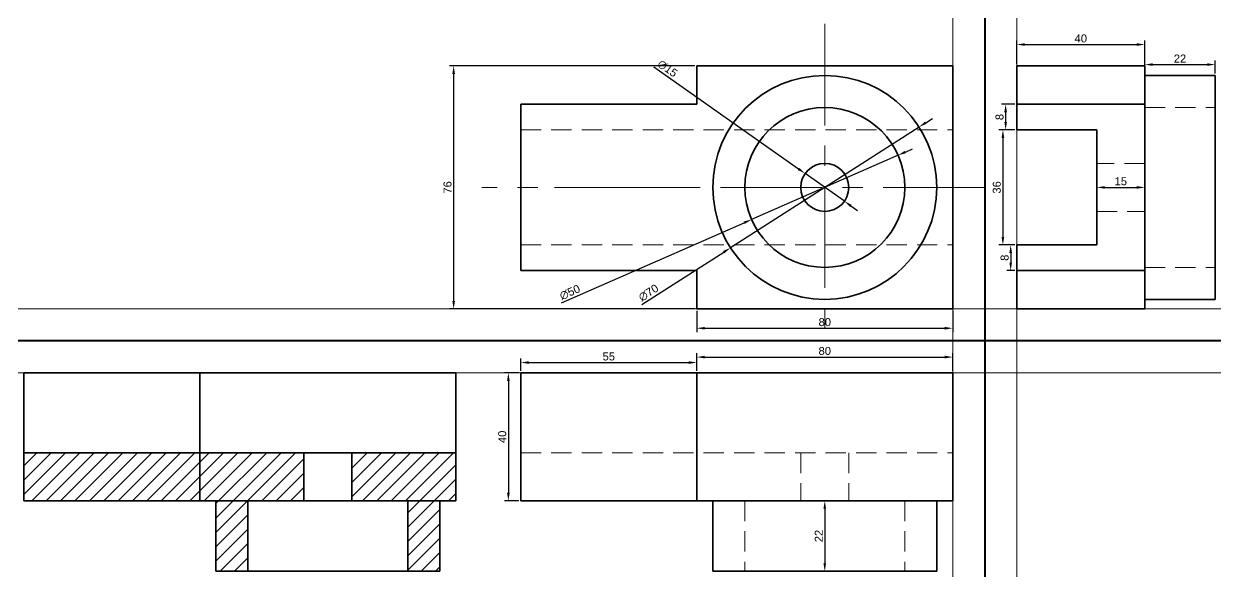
# Model space of a CAD drawing. Header units: millimetres. Extents: x 2450 to 7334, y 2362 to 2656.
# Drawn here: x 6317.5 to 6689.8, y 2414 to 2585.2 of the extents above; entities that cross this region are included whole.
import ezdxf

# ---------------------------------------------------------------- set-up
doc = ezdxf.new("R2010")
doc.units = ezdxf.units.MM
doc.linetypes.add('CENTER', pattern=[50.8, 31.75, -6.35, 6.35, -6.35])
doc.linetypes.add('HIDDEN', pattern=[9.525, 6.35, -3.175])
for name, color, linetype, lineweight in [('Centre line', 1, 'CENTER', 20), ('Constructn line', 251, 'Continuous', 9), ('Dimension line', 6, 'Continuous', 15), ('Hidden line', 3, 'HIDDEN', 20), ('Object line', 7, 'Continuous', 35), ('XY axis', 2, 'Continuous', 40)]:
    doc.layers.add(name, color=color, linetype=linetype, lineweight=lineweight)
doc.styles.get("Standard").update_dxf_attribs({"font": ''})
doc.styles.get('Standard').set_extended_font_data('Arial')
doc.dimstyles.new('ISO-25', dxfattribs={"dimtxt": 2.5, "dimasz": 2.5, "dimexe": 1.25, "dimexo": 0.625, "dimtad": 1, "dimtxsty": 'Standard', "dimcen": 2.5, "dimadec": 0, "dimazin": 0, "dimtfac": 1, "dimtmove": 0, "dimatfit": 3, "dimfxl": 1, "dimarcsym": 0})

# ---------------------------------------------------------------- blocks, each defined once
blk = doc.blocks.new('*D15')
at = {"layer": 'Defpoints', "color": 0, "transparency": 16777216}
for p in [(6597.22, 2552.91), (6538.29, 2515.13)]:
    blk.add_point(p, dxfattribs=at)
at = {"layer": 'Dimension line', "color": 0, "lineweight": -2, "transparency": 16777216}
for p, q in [((6599.33, 2554.26), (6601.43, 2555.61)), ((6597.22, 2552.91), (6538.29, 2515.13)), ((6510.58, 2497.36), (6536.19, 2513.78))]:
    blk.add_line(p, q, dxfattribs=at)
at = {"layer": 'Dimension line', "color": 0, "transparency": 16777216}
for points in [[(6599.1, 2554.61), (6599.55, 2553.91), (6597.22, 2552.91)], [(6535.96, 2514.13), (6536.41, 2513.43), (6538.29, 2515.13)]]:
    blk.add_solid(points, dxfattribs=at)
at = {"layer": 'Dimension line', "color": 0, "transparency": 16777216, "insert": (6512.69, 2501.06), "char_height": 2.5, "attachment_point": 5, "rotation": 32.6619}
blk.add_mtext('∅70', dxfattribs=at)
blk = doc.blocks.new('*D16')
at = {"layer": 'Defpoints', "color": 0, "transparency": 16777216}
for p in [(6590.65, 2544.07), (6544.86, 2523.97)]:
    blk.add_point(p, dxfattribs=at)
at = {"layer": 'Dimension line', "color": 0, "lineweight": -2, "transparency": 16777216}
for p, q in [((6590.65, 2544.07), (6544.86, 2523.97)), ((6592.94, 2545.07), (6595.22, 2546.08)), ((6485.45, 2497.88), (6542.58, 2522.96))]:
    blk.add_line(p, q, dxfattribs=at)
at = {"layer": 'Dimension line', "color": 0, "transparency": 16777216}
for points in [[(6592.77, 2545.46), (6593.1, 2544.69), (6590.65, 2544.07)], [(6542.41, 2523.35), (6542.74, 2522.58), (6544.86, 2523.97)]]:
    blk.add_solid(points, dxfattribs=at)
at = {"layer": 'Dimension line', "color": 0, "transparency": 16777216, "insert": (6488.11, 2501.21), "char_height": 2.5, "attachment_point": 5, "rotation": 23.7037}
blk.add_mtext('∅50', dxfattribs=at)
blk = doc.blocks.new('*D17')
at = {"layer": 'Defpoints', "color": 0, "transparency": 16777216}
for p in [(6561.63, 2538.35), (6573.88, 2529.69)]:
    blk.add_point(p, dxfattribs=at)
at = {"layer": 'Dimension line', "color": 0, "lineweight": -2, "transparency": 16777216}
for p, q in [((6514.37, 2571.76), (6559.59, 2539.79)), ((6573.88, 2529.69), (6561.63, 2538.35)), ((6575.92, 2528.25), (6577.96, 2526.8))]:
    blk.add_line(p, q, dxfattribs=at)
at = {"layer": 'Dimension line', "color": 0, "transparency": 16777216}
for points in [[(6559.83, 2540.13), (6559.35, 2539.45), (6561.63, 2538.35)], [(6576.16, 2528.59), (6575.68, 2527.91), (6573.88, 2529.69)]]:
    blk.add_solid(points, dxfattribs=at)
at = {"layer": 'Dimension line', "color": 0, "transparency": 16777216, "insert": (6518.6, 2571.18), "char_height": 2.5, "attachment_point": 5, "rotation": 324.7402}
blk.add_mtext('∅15', dxfattribs=at)
blk = doc.blocks.new('*D18')
at = {"layer": 'Defpoints', "color": 0, "transparency": 16777216}
for p in [(6527.76, 2572.02), (6451.78, 2496.02), (6527.76, 2496.02)]:
    blk.add_point(p, dxfattribs=at)
at = {"layer": 'Dimension line', "color": 0, "lineweight": -2, "transparency": 16777216}
for p, q in [((6527.13, 2572.02), (6450.53, 2572.02)), ((6451.78, 2569.52), (6451.78, 2498.52)), ((6527.13, 2496.02), (6450.53, 2496.02))]:
    blk.add_line(p, q, dxfattribs=at)
at = {"layer": 'Dimension line', "color": 0, "transparency": 16777216}
for points in [[(6451.36, 2569.52), (6452.2, 2569.52), (6451.78, 2572.02)], [(6451.36, 2498.52), (6452.2, 2498.52), (6451.78, 2496.02)]]:
    blk.add_solid(points, dxfattribs=at)
at = {"layer": 'Dimension line', "color": 0, "transparency": 16777216, "insert": (6449.88, 2534.02), "char_height": 2.5, "attachment_point": 5, "rotation": 90}
blk.add_mtext('76', dxfattribs=at)
blk = doc.blocks.new('*D19')
at = {"layer": 'Defpoints', "color": 0, "transparency": 16777216}
for p in [(6527.76, 2496.02), (6607.76, 2496.02), (6607.76, 2489.99)]:
    blk.add_point(p, dxfattribs=at)
at = {"layer": 'Dimension line', "color": 0, "lineweight": -2, "transparency": 16777216}
for p, q in [((6527.76, 2495.39), (6527.76, 2488.74)), ((6607.76, 2495.39), (6607.76, 2488.74)), ((6530.26, 2489.99), (6605.26, 2489.99))]:
    blk.add_line(p, q, dxfattribs=at)
at = {"layer": 'Dimension line', "color": 0, "transparency": 16777216}
for points in [[(6530.26, 2490.4), (6530.26, 2489.57), (6527.76, 2489.99)], [(6605.26, 2490.4), (6605.26, 2489.57), (6607.76, 2489.99)]]:
    blk.add_solid(points, dxfattribs=at)
at = {"layer": 'Dimension line', "color": 0, "transparency": 16777216, "insert": (6567.76, 2491.89), "char_height": 2.5, "attachment_point": 5}
blk.add_mtext('80', dxfattribs=at)
blk = doc.blocks.new('*D20')
at = {"layer": 'Defpoints', "color": 0, "transparency": 16777216}
for p in [(6667.76, 2578.7), (6627.76, 2572.02), (6667.76, 2572.02)]:
    blk.add_point(p, dxfattribs=at)
at = {"layer": 'Dimension line', "color": 0, "lineweight": -2, "transparency": 16777216}
for p, q in [((6627.76, 2572.64), (6627.76, 2579.95)), ((6630.26, 2578.7), (6665.26, 2578.7)), ((6667.76, 2572.64), (6667.76, 2579.95))]:
    blk.add_line(p, q, dxfattribs=at)
at = {"layer": 'Dimension line', "color": 0, "transparency": 16777216}
for points in [[(6630.26, 2579.12), (6630.26, 2578.28), (6627.76, 2578.7)], [(6665.26, 2579.12), (6665.26, 2578.28), (6667.76, 2578.7)]]:
    blk.add_solid(points, dxfattribs=at)
at = {"layer": 'Dimension line', "color": 0, "transparency": 16777216, "insert": (6647.76, 2580.6), "char_height": 2.5, "attachment_point": 5}
blk.add_mtext('40', dxfattribs=at)
blk = doc.blocks.new('*D21')
at = {"layer": 'Defpoints', "color": 0, "transparency": 16777216}
for p in [(6667.76, 2569.02), (6689.76, 2572.43), (6689.76, 2569.02)]:
    blk.add_point(p, dxfattribs=at)
at = {"layer": 'Dimension line', "color": 0, "lineweight": -2, "transparency": 16777216}
for p, q in [((6667.76, 2569.64), (6667.76, 2573.68)), ((6689.76, 2569.64), (6689.76, 2573.68)), ((6670.26, 2572.43), (6687.26, 2572.43))]:
    blk.add_line(p, q, dxfattribs=at)
at = {"layer": 'Dimension line', "color": 0, "transparency": 16777216}
for points in [[(6670.26, 2572.84), (6670.26, 2572.01), (6667.76, 2572.43)], [(6687.26, 2572.84), (6687.26, 2572.01), (6689.76, 2572.43)]]:
    blk.add_solid(points, dxfattribs=at)
at = {"layer": 'Dimension line', "color": 0, "transparency": 16777216, "insert": (6678.76, 2574.31), "char_height": 2.5, "attachment_point": 5}
blk.add_mtext('22', dxfattribs=at)
blk = doc.blocks.new('*D22')
at = {"layer": 'Defpoints', "color": 0, "transparency": 16777216}
for p in [(6627.76, 2560.02), (6624.28, 2552.02), (6627.76, 2552.02)]:
    blk.add_point(p, dxfattribs=at)
at = {"layer": 'Dimension line', "color": 0, "lineweight": -2, "transparency": 16777216}
for p, q in [((6627.13, 2560.02), (6623.03, 2560.02)), ((6624.28, 2557.52), (6624.28, 2554.52)), ((6627.13, 2552.02), (6623.03, 2552.02))]:
    blk.add_line(p, q, dxfattribs=at)
at = {"layer": 'Dimension line', "color": 0, "transparency": 16777216}
for points in [[(6623.86, 2557.52), (6624.69, 2557.52), (6624.28, 2560.02)], [(6623.86, 2554.52), (6624.69, 2554.52), (6624.28, 2552.02)]]:
    blk.add_solid(points, dxfattribs=at)
at = {"layer": 'Dimension line', "color": 0, "transparency": 16777216, "insert": (6622.38, 2556.02), "char_height": 2.5, "attachment_point": 5, "rotation": 90}
blk.add_mtext('8', dxfattribs=at)
blk = doc.blocks.new('*D23')
at = {"layer": 'Defpoints', "color": 0, "transparency": 16777216}
for p in [(6627.76, 2552.02), (6623.42, 2516.02), (6627.76, 2516.02)]:
    blk.add_point(p, dxfattribs=at)
at = {"layer": 'Dimension line', "color": 0, "lineweight": -2, "transparency": 16777216}
for p, q in [((6627.13, 2552.02), (6622.17, 2552.02)), ((6623.42, 2549.52), (6623.42, 2518.52)), ((6627.13, 2516.02), (6622.17, 2516.02))]:
    blk.add_line(p, q, dxfattribs=at)
at = {"layer": 'Dimension line', "color": 0, "transparency": 16777216}
for points in [[(6623, 2549.52), (6623.84, 2549.52), (6623.42, 2552.02)], [(6623, 2518.52), (6623.84, 2518.52), (6623.42, 2516.02)]]:
    blk.add_solid(points, dxfattribs=at)
at = {"layer": 'Dimension line', "color": 0, "transparency": 16777216, "insert": (6621.52, 2534.02), "char_height": 2.5, "attachment_point": 5, "rotation": 90}
blk.add_mtext('36', dxfattribs=at)
blk = doc.blocks.new('*D24')
at = {"layer": 'Defpoints', "color": 0, "transparency": 16777216}
for p in [(6652.76, 2534.02), (6667.76, 2534.02), (6667.76, 2534.02)]:
    blk.add_point(p, dxfattribs=at)
at = {"layer": 'Dimension line', "color": 0, "lineweight": -2, "transparency": 16777216}
for p, q in [((6652.76, 2534.64), (6652.76, 2535.27)), ((6655.26, 2534.02), (6665.26, 2534.02)), ((6667.76, 2534.64), (6667.76, 2535.27))]:
    blk.add_line(p, q, dxfattribs=at)
at = {"layer": 'Dimension line', "color": 0, "transparency": 16777216}
for points in [[(6655.26, 2534.44), (6655.26, 2533.6), (6652.76, 2534.02)], [(6665.26, 2534.44), (6665.26, 2533.6), (6667.76, 2534.02)]]:
    blk.add_solid(points, dxfattribs=at)
at = {"layer": 'Dimension line', "color": 0, "transparency": 16777216, "insert": (6660.26, 2535.92), "char_height": 2.5, "attachment_point": 5}
blk.add_mtext('15', dxfattribs=at)
blk = doc.blocks.new('*D25')
at = {"layer": 'Defpoints', "color": 0, "transparency": 16777216}
for p in [(6627.76, 2516.02), (6625.85, 2508.02), (6627.76, 2508.02)]:
    blk.add_point(p, dxfattribs=at)
at = {"layer": 'Dimension line', "color": 0, "lineweight": -2, "transparency": 16777216}
for p, q in [((6627.13, 2516.02), (6624.6, 2516.02)), ((6625.85, 2513.52), (6625.85, 2510.52)), ((6627.13, 2508.02), (6624.6, 2508.02))]:
    blk.add_line(p, q, dxfattribs=at)
at = {"layer": 'Dimension line', "color": 0, "transparency": 16777216}
for points in [[(6625.44, 2513.52), (6626.27, 2513.52), (6625.85, 2516.02)], [(6625.44, 2510.52), (6626.27, 2510.52), (6625.85, 2508.02)]]:
    blk.add_solid(points, dxfattribs=at)
at = {"layer": 'Dimension line', "color": 0, "transparency": 16777216, "insert": (6623.95, 2512.02), "char_height": 2.5, "attachment_point": 5, "rotation": 90}
blk.add_mtext('8', dxfattribs=at)
blk = doc.blocks.new('*D26')
at = {"layer": 'Defpoints', "color": 0, "transparency": 16777216}
for p in [(6472.76, 2476.02), (6527.76, 2479.26), (6527.76, 2476.02)]:
    blk.add_point(p, dxfattribs=at)
at = {"layer": 'Dimension line', "color": 0, "lineweight": -2, "transparency": 16777216}
for p, q in [((6472.76, 2476.64), (6472.76, 2480.51)), ((6527.76, 2476.64), (6527.76, 2480.51)), ((6475.26, 2479.26), (6525.26, 2479.26))]:
    blk.add_line(p, q, dxfattribs=at)
at = {"layer": 'Dimension line', "color": 0, "transparency": 16777216}
for points in [[(6475.26, 2479.67), (6475.26, 2478.84), (6472.76, 2479.26)], [(6525.26, 2479.67), (6525.26, 2478.84), (6527.76, 2479.26)]]:
    blk.add_solid(points, dxfattribs=at)
at = {"layer": 'Dimension line', "color": 0, "transparency": 16777216, "insert": (6500.26, 2481.15), "char_height": 2.5, "attachment_point": 5}
blk.add_mtext('55', dxfattribs=at)
blk = doc.blocks.new('*D27')
at = {"layer": 'Defpoints', "color": 0, "transparency": 16777216}
for p in [(6607.76, 2480.97), (6527.76, 2476.02), (6607.76, 2476.02)]:
    blk.add_point(p, dxfattribs=at)
at = {"layer": 'Dimension line', "color": 0, "lineweight": -2, "transparency": 16777216}
for p, q in [((6527.76, 2476.64), (6527.76, 2482.22)), ((6530.26, 2480.97), (6605.26, 2480.97)), ((6607.76, 2476.64), (6607.76, 2482.22))]:
    blk.add_line(p, q, dxfattribs=at)
at = {"layer": 'Dimension line', "color": 0, "transparency": 16777216}
for points in [[(6530.26, 2481.38), (6530.26, 2480.55), (6527.76, 2480.97)], [(6605.26, 2481.38), (6605.26, 2480.55), (6607.76, 2480.97)]]:
    blk.add_solid(points, dxfattribs=at)
at = {"layer": 'Dimension line', "color": 0, "transparency": 16777216, "insert": (6567.76, 2482.87), "char_height": 2.5, "attachment_point": 5}
blk.add_mtext('80', dxfattribs=at)
blk = doc.blocks.new('*D28')
at = {"layer": 'Defpoints', "color": 0, "transparency": 16777216}
for p in [(6567.76, 2436.02), (6567.76, 2414.02), (6567.76, 2414.02)]:
    blk.add_point(p, dxfattribs=at)
at = {"layer": 'Dimension line', "color": 0, "lineweight": -2, "transparency": 16777216}
for p, q in [((6568.38, 2436.02), (6569.01, 2436.02)), ((6567.76, 2433.52), (6567.76, 2416.52)), ((6568.38, 2414.02), (6569.01, 2414.02))]:
    blk.add_line(p, q, dxfattribs=at)
at = {"layer": 'Dimension line', "color": 0, "transparency": 16777216}
for points in [[(6567.34, 2433.52), (6568.17, 2433.52), (6567.76, 2436.02)], [(6567.34, 2416.52), (6568.17, 2416.52), (6567.76, 2414.02)]]:
    blk.add_solid(points, dxfattribs=at)
at = {"layer": 'Dimension line', "color": 0, "transparency": 16777216, "insert": (6565.88, 2425.02), "char_height": 2.5, "attachment_point": 5, "rotation": 90}
blk.add_mtext('22', dxfattribs=at)
blk = doc.blocks.new('*D29')
at = {"layer": 'Defpoints', "color": 0, "transparency": 16777216}
for p in [(6472.76, 2476.02), (6468.88, 2436.02), (6472.76, 2436.02)]:
    blk.add_point(p, dxfattribs=at)
at = {"layer": 'Dimension line', "color": 0, "lineweight": -2, "transparency": 16777216}
for p, q in [((6472.13, 2476.02), (6467.63, 2476.02)), ((6468.88, 2473.52), (6468.88, 2438.52)), ((6472.13, 2436.02), (6467.63, 2436.02))]:
    blk.add_line(p, q, dxfattribs=at)
at = {"layer": 'Dimension line', "color": 0, "transparency": 16777216}
for points in [[(6468.47, 2473.52), (6469.3, 2473.52), (6468.88, 2476.02)], [(6468.47, 2438.52), (6469.3, 2438.52), (6468.88, 2436.02)]]:
    blk.add_solid(points, dxfattribs=at)
at = {"layer": 'Dimension line', "color": 0, "transparency": 16777216, "insert": (6466.98, 2456.02), "char_height": 2.5, "attachment_point": 5, "rotation": 90}
blk.add_mtext('40', dxfattribs=at)

msp = doc.modelspace()

# ---------------------------------------------------------------- hatches: boundary and pattern name
at = {"layer": 'Object line'}
h = msp.add_hatch(dxfattribs=at)
h.set_pattern_fill('ANSI31', color=256)
h.paths.add_polyline_path([(6372.465, 2451.019), (6317.465, 2451.019), (6317.465, 2436.019), (6372.465, 2436.019)])
h.paths.add_polyline_path([(6404.965, 2451.019), (6372.465, 2451.019), (6372.465, 2436.019), (6404.965, 2436.019)])
h.paths.add_polyline_path([(6452.465, 2451.019), (6419.965, 2451.019), (6419.965, 2436.019), (6452.465, 2436.019)])
h.paths.add_polyline_path([(6387.465, 2436.019), (6377.465, 2436.019), (6377.465, 2414.019), (6387.465, 2414.019)])
h.paths.add_polyline_path([(6447.465, 2436.019), (6437.465, 2436.019), (6437.465, 2414.019), (6447.465, 2414.019)])

# ---------------------------------------------------------------- linework, layer by layer
at = {"layer": 'Centre line'}
for p, q in [((6567.755, 2585.175), (6567.755, 2486.019)), ((6617.755, 2534.019), (6460.58, 2534.019)), ((6527.755, 2534.019), (6472.755, 2534.019))]:
    msp.add_line(p, q, dxfattribs=at)
at = {"layer": 'Constructn line'}
for p in [(6607.755, 2798.845), (6627.755, 2798.845)]:
    msp.add_xline(p, (0, -1), dxfattribs=at)
for p in [(5960.86, 2496.019), (3837.958, 2476.019)]:
    msp.add_ray(p, (1, 0), dxfattribs=at)
at = {"layer": 'Hidden line'}
for p, q in [((6667.755, 2559.019), (6689.755, 2559.019)), ((6472.755, 2552.019), (6607.755, 2552.019)), ((6607.755, 2544.019), (6607.755, 2544.019)), ((6667.755, 2541.519), (6652.755, 2541.519)), ((6652.755, 2526.519), (6667.755, 2526.519)), ((6607.755, 2524.019), (6607.755, 2524.019)), ((6472.755, 2516.019), (6607.755, 2516.019)), ((6667.755, 2509.019), (6689.755, 2509.019)), ((6472.755, 2451.019), (6607.755, 2451.019)), ((6472.755, 2451.019), (6607.755, 2451.019)), ((6560.255, 2451.019), (6560.255, 2436.019)), ((6560.255, 2451.019), (6560.255, 2436.019)), ((6575.255, 2451.019), (6575.255, 2436.019)), ((6575.255, 2451.019), (6575.255, 2436.019)), ((6542.755, 2436.019), (6542.755, 2414.019)), ((6542.755, 2436.019), (6542.755, 2414.019)), ((6592.755, 2436.019), (6592.755, 2414.019)), ((6592.755, 2436.019), (6592.755, 2414.019))]:
    msp.add_line(p, q, dxfattribs=at)
at = {"layer": 'Object line'}
for p, q in [((6607.755, 2572.019), (6527.755, 2572.019)), ((6527.755, 2560.019), (6527.755, 2572.019)), ((6607.755, 2496.019), (6607.755, 2572.019)), ((6627.755, 2572.019), (6667.755, 2572.019)), ((6627.755, 2560.019), (6627.755, 2572.019)), ((6667.755, 2572.019), (6667.755, 2560.019)), ((6667.755, 2569.019), (6689.755, 2569.019)), ((6689.755, 2499.019), (6689.755, 2569.019)), ((6472.755, 2552.019), (6472.755, 2560.019)), ((6472.755, 2560.019), (6527.755, 2560.019)), ((6627.755, 2552.019), (6627.755, 2560.019)), ((6627.755, 2560.019), (6667.755, 2560.019)), ((6667.755, 2560.019), (6627.755, 2560.019)), ((6667.755, 2560.019), (6667.755, 2508.019)), ((6472.755, 2534.019), (6472.755, 2552.019)), ((6472.755, 2552.019), (6472.755, 2516.019)), ((6472.755, 2552.019), (6472.755, 2544.019)), ((6652.755, 2552.019), (6627.755, 2552.019)), ((6652.755, 2516.019), (6652.755, 2552.019)), ((6667.755, 2541.519), (6667.755, 2541.519)), ((6472.755, 2516.019), (6472.755, 2524.019)), ((6472.755, 2516.019), (6472.755, 2516.019)), ((6472.755, 2516.019), (6472.755, 2508.019)), ((6627.755, 2508.019), (6627.755, 2516.019)), ((6627.755, 2516.019), (6652.755, 2516.019)), ((6472.755, 2508.019), (6527.755, 2508.019)), ((6527.755, 2496.019), (6527.755, 2508.019)), ((6627.755, 2508.019), (6667.755, 2508.019)), ((6627.755, 2496.019), (6627.755, 2508.019)), ((6667.755, 2508.019), (6667.755, 2496.019)), ((6689.755, 2508.019), (6689.755, 2508.019)), ((6689.755, 2508.019), (6689.755, 2508.019)), ((6667.755, 2499.019), (6689.755, 2499.019)), ((6607.755, 2496.019), (6527.755, 2496.019)), ((6627.755, 2496.019), (6667.755, 2496.019)), ((6667.755, 2496.019), (6627.755, 2496.019)), ((6667.755, 2496.019), (6667.755, 2496.019)), ((6372.465, 2476.019), (6317.465, 2476.019)), ((6317.465, 2476.019), (6317.465, 2436.019)), ((6317.465, 2476.019), (6317.465, 2451.019)), ((6452.465, 2476.019), (6372.465, 2476.019)), ((6372.465, 2476.019), (6372.465, 2436.019)), ((6452.465, 2436.019), (6452.465, 2476.019)), ((6527.755, 2476.019), (6472.755, 2476.019)), ((6472.755, 2476.019), (6472.755, 2436.019)), ((6472.755, 2476.019), (6472.755, 2451.019)), ((6527.755, 2476.019), (6472.755, 2476.019)), ((6472.755, 2476.019), (6472.755, 2436.019)), ((6472.755, 2476.019), (6472.755, 2451.019)), ((6607.755, 2476.019), (6527.755, 2476.019)), ((6527.755, 2476.019), (6527.755, 2436.019)), ((6607.755, 2476.019), (6527.755, 2476.019)), ((6527.755, 2476.019), (6527.755, 2436.019)), ((6607.755, 2436.019), (6607.755, 2476.019)), ((6607.755, 2436.019), (6607.755, 2476.019)), ((6317.465, 2451.019), (6452.465, 2451.019)), ((6404.965, 2451.019), (6404.965, 2436.019)), ((6419.965, 2451.019), (6419.965, 2436.019)), ((6317.465, 2436.019), (6372.465, 2436.019)), ((6372.465, 2436.019), (6452.465, 2436.019)), ((6377.465, 2436.019), (6377.465, 2414.019)), ((6387.465, 2436.019), (6387.465, 2414.019)), ((6437.465, 2436.019), (6437.465, 2414.019)), ((6447.465, 2436.019), (6447.465, 2414.019)), ((6472.755, 2436.019), (6527.755, 2436.019)), ((6472.755, 2436.019), (6527.755, 2436.019)), ((6527.755, 2436.019), (6607.755, 2436.019)), ((6527.755, 2436.019), (6607.755, 2436.019)), ((6532.755, 2436.019), (6532.755, 2414.019)), ((6532.755, 2436.019), (6532.755, 2414.019)), ((6602.755, 2436.019), (6602.755, 2414.019)), ((6602.755, 2436.019), (6602.755, 2414.019)), ((6447.465, 2414.019), (6377.465, 2414.019)), ((6602.755, 2414.019), (6532.755, 2414.019)), ((6602.755, 2414.019), (6532.755, 2414.019))]:
    msp.add_line(p, q, dxfattribs=at)
for radius in [35, 25, 7.5]:
    msp.add_circle((6567.755, 2534.019), radius, dxfattribs=at)
at = {"layer": 'XY axis'}
for p, direction in [((6617.755, 2798.845), (0, -1)), ((2524.833, 2486.019), (-1, 0))]:
    msp.add_xline(p, direction, dxfattribs=at)

# ---------------------------------------------------------------- dimensions: what is measured, and where the dimension line sits
at = {"layer": 'Dimension line'}
for base, p1, p2, picture, middle in [((6667.755, 2578.701), (6627.755, 2572.019), (6667.755, 2572.019), '*D20', (6647.755, 2580.603)), ((6689.755, 2572.426), (6667.755, 2569.019), (6689.755, 2569.019), '*D21', (6678.755, 2574.306)), ((6667.755, 2534.019), (6652.755, 2534.019), (6667.755, 2534.019), '*D24', (6660.255, 2535.92)), ((6607.755, 2489.987), (6527.755, 2496.019), (6607.755, 2496.019), '*D19', (6567.755, 2491.888)), ((6607.755, 2480.967), (6527.755, 2476.019), (6607.755, 2476.019), '*D27', (6567.755, 2482.869)), ((6527.755, 2479.256), (6472.755, 2476.019), (6527.755, 2476.019), '*D26', (6500.255, 2481.152))]:
    dim = msp.add_linear_dim(base=base, p1=p1, p2=p2, dimstyle='ISO-25', dxfattribs=at)
    dim.commit()
    dim.dimension.update_dxf_attribs({"geometry": picture, "text_midpoint": middle})
for p1, p2, picture, middle in [((6573.88, 2529.689), (6561.631, 2538.348), '*D17', (6517.465, 2569.573)), ((6597.221, 2552.908), (6538.29, 2515.13), '*D15', (6513.753, 2499.4)), ((6590.646, 2544.069), (6544.865, 2523.969), '*D16', (6488.906, 2499.4))]:
    dim = msp.add_diameter_dim_2p(p1=p1, p2=p2, dimstyle='ISO-25', dxfattribs=at)
    dim.commit()
    dim.dimension.update_dxf_attribs({"geometry": picture, "text_midpoint": middle, "dimtype": 163})
for base, p1, p2, picture, middle in [((6451.779, 2496.019), (6527.755, 2572.019), (6527.755, 2496.019), '*D18', (6449.878, 2534.019)), ((6624.277, 2552.019), (6627.755, 2560.019), (6627.755, 2552.019), '*D22', (6622.376, 2556.019)), ((6468.884, 2436.019), (6472.755, 2476.019), (6472.755, 2436.019), '*D29', (6466.983, 2456.019)), ((6567.755, 2414.019), (6567.755, 2436.019), (6567.755, 2414.019), '*D28', (6565.875, 2425.019))]:
    dim = msp.add_linear_dim(base=base, p1=p1, p2=p2, angle=90, dimstyle='ISO-25', dxfattribs=at)
    dim.commit()
    dim.dimension.update_dxf_attribs({"geometry": picture, "text_midpoint": middle})
for base, p1, p2, picture, middle in [((6623.42, 2516.019), (6627.755, 2552.019), (6627.755, 2516.019), '*D23', (6623.42, 2534.019)), ((6625.854, 2508.019), (6627.755, 2516.019), (6627.755, 2508.019), '*D25', (6625.854, 2512.019))]:
    dim = msp.add_linear_dim(base=base, p1=p1, p2=p2, angle=90, dimstyle='ISO-25', dxfattribs=at)
    dim.commit()
    dim.dimension.update_dxf_attribs({"geometry": picture, "text_midpoint": middle, "dimtype": 160})

doc.saveas('drawing.dxf')
